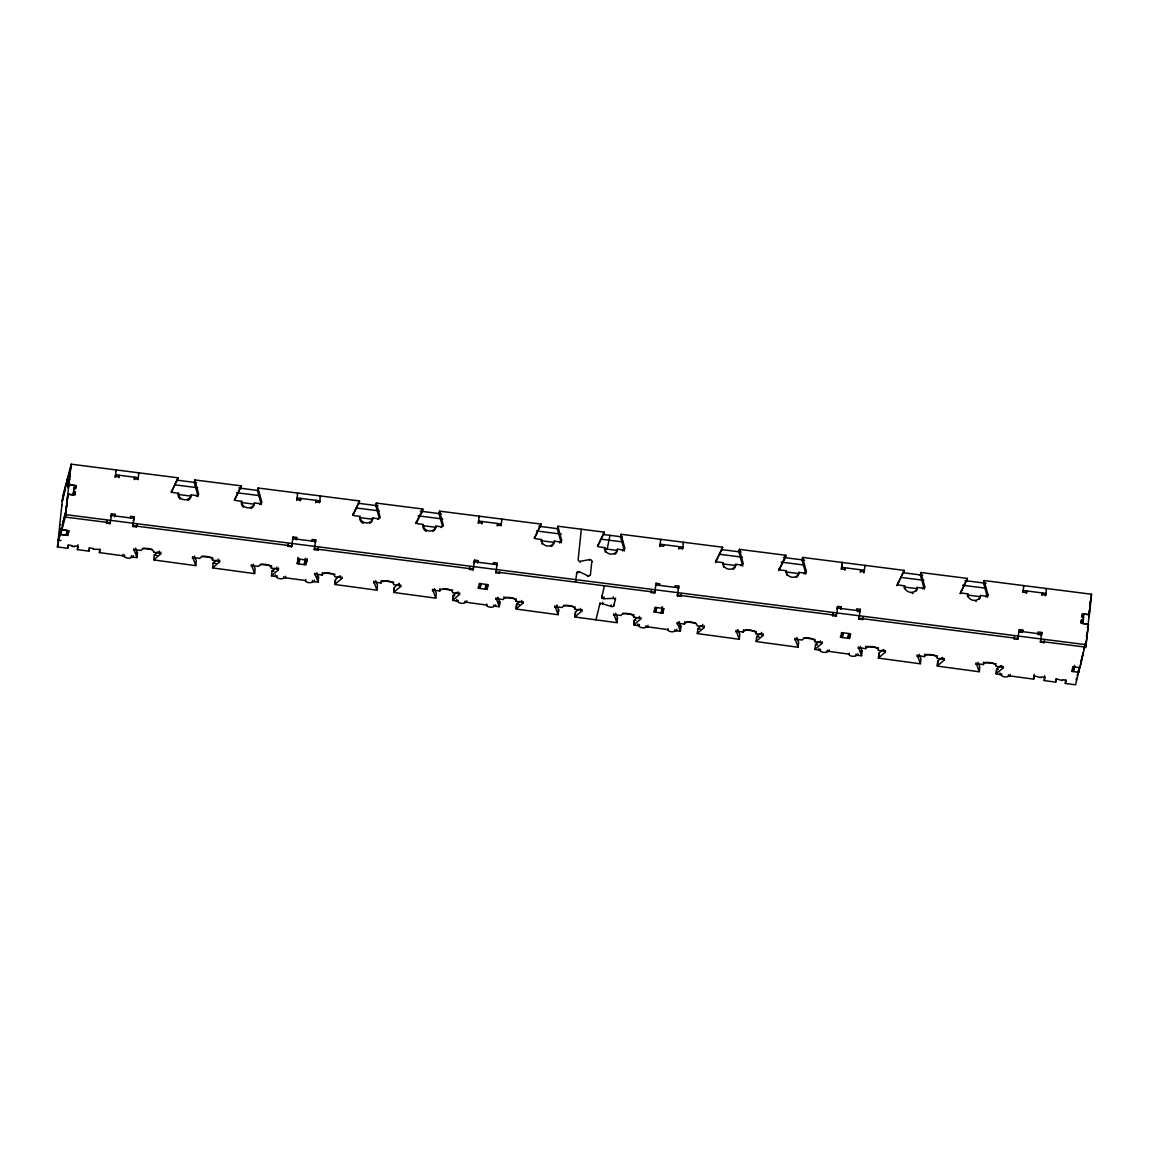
<?xml version="1.0" encoding="UTF-8"?>
<svg xmlns="http://www.w3.org/2000/svg" width="1149" height="1149" viewBox="0 0 1149 1149"><rect width="100%" height="100%" fill="white"/><g stroke="black" fill="none" stroke-linecap="round" stroke-linejoin="round"><path stroke-width="1.5" d="M836.96 612.632L836.213 616.166L832.594 615.706L832.752 614.169M135.496 548.533L137.435 552.554L136.932 557.682L133.112 557.164A1.838 0.819 6 0 0 131.273 557.466A3.662 1.637 6 0 1 127.582 558.069A3.662 1.637 6 0 1 124.437 556.533A1.838 0.819 6 0 0 122.871 555.771L99.417 552.597L100.25 549.38L93.098 549.251L93.299 548.446L89.679 547.958L88.846 551.161L77.4 549.61L78.233 546.407L74.613 545.919L74.398 546.709L71.956 546.378L72.172 545.588L68.552 545.086L67.719 548.303L57.45 546.91L62.75 496.44L66.01 483.944M57.45 546.91L61.385 527.851L57.967 542.026L61.199 529.646M66.944 532.188L68.753 532.432L69.17 530.838L61.917 529.847L62.592 523.168L65.665 512.239L62.434 524.964M69.945 479.636L67.202 479.205L66.513 485.725L69.931 471.535L66.728 484.16M61.917 529.847L65.263 517.064L71.123 464.182L178.052 477.812L171.718 491.571M110.304 522.795L65.263 517.064L67.978 494.156L75.03 495.061L75.374 491.801L73.565 491.571L73.033 493.984L74.843 494.228L75.374 491.801M65.306 517.064L67.978 494.156M68.452 487.075L71.123 464.182M67.719 548.303L68.064 545.043M67.231 479.277L70.563 466.595L68.093 487.937L68.926 484.734L76.035 485.567L75.69 488.813L73.866 488.584M77.4 549.61L77.917 544.727M88.846 551.161L89.191 547.901M99.417 552.597L99.762 549.337M114.972 515.958L115.144 514.335L111.51 513.876L110.117 523.614L106.484 523.14L106.642 521.617M106.828 520.813L106.484 523.14M110.117 523.614L110.275 522.077M122.871 555.771L123.029 554.249M124.437 556.533L124.595 555.01M130.397 517.926L130.569 516.303L134.203 516.763L132.81 526.501L136.429 526.96L136.774 524.633M132.81 526.501L132.997 524.662M131.273 557.466L131.46 555.628M136.918 557.437L133.643 548.762M133.112 557.164L133.27 555.628M136.429 526.96L136.587 525.438M133.485 550.285A1.838 0.819 6 0 1 135.51 549.739L135.668 548.202M153.894 559.735L160.659 553.976A1.838 0.819 6 0 0 159.05 552.928L159.251 551.089M160.659 553.976L160.86 552.138M195.761 565.409L192.501 556.734M192.328 558.256A1.838 0.819 6 0 1 194.353 557.71L194.511 556.173M212.737 567.707L219.502 561.947A1.838 0.819 6 0 0 217.908 560.899L212.464 560.152L212.723 557.71L201.635 556.217M217.908 560.899L218.095 559.06M219.502 561.947L219.703 560.109M254.618 573.38L251.344 564.705M251.186 566.227A1.838 0.819 6 0 1 253.197 565.681L253.355 564.145M271.581 575.678L278.36 569.918A1.838 0.819 6 0 0 276.751 568.87L271.322 568.123L271.581 565.681M317.095 573.969L318.589 577.085L318.101 582.213L314.28 581.696A1.838 0.819 6 0 0 312.427 581.997A3.662 1.637 6 0 1 308.736 582.615A3.662 1.637 6 0 1 305.605 581.078A1.838 0.819 6 0 0 304.025 580.317L285.512 577.803A1.838 0.819 6 0 0 283.674 578.105A3.662 1.637 6 0 1 279.983 578.708A3.662 1.637 6 0 1 276.837 577.186A1.838 0.819 6 0 0 275.272 576.41L275.43 574.888M276.751 568.87L276.952 567.032M276.837 577.186L276.995 575.649M278.36 569.918L278.546 568.08M283.674 578.105L283.832 576.583M296.499 539.096L296.657 537.473L293.038 537.014L291.645 546.752L288.011 546.278L288.342 543.951M285.512 577.803L285.684 576.281M291.645 546.752L291.803 545.215M299.487 560.813L297.677 560.568L298.022 557.308M299.042 560.626L298.697 563.886L299.903 559.204M305.275 558.285L304.93 561.545L306.74 561.789L307.156 560.195L298.094 558.96L297.677 560.568M306.74 561.789L307.085 558.543M305.605 581.078L305.763 579.556M311.925 541.064L312.097 539.441L315.716 539.901L314.323 549.639L317.957 550.098L318.129 549.294M314.323 549.639L314.496 548.116M312.427 581.997L312.585 580.475M318.086 581.983L314.812 573.308M314.28 581.696L314.438 580.173M317.957 550.098L318.302 547.771M314.654 574.83A1.838 0.819 6 0 1 316.664 574.27L316.822 572.748M316.664 574.27L322.108 575.003L322.366 572.561M335.436 579.613L334.919 584.496L376.944 590.184L377.447 585.071L375.938 581.94M339.372 576.152L335.565 579.398L335.048 584.281L341.827 578.507A1.838 0.819 6 0 0 340.219 577.459L340.377 575.936M341.827 578.507L341.985 576.985M376.929 589.954L373.655 581.279M373.497 582.802A1.838 0.819 6 0 1 375.522 582.241L375.68 580.719M375.522 582.241L380.951 582.974L381.209 580.532M394.279 587.584L393.762 592.467L435.801 598.155L436.29 593.042L434.796 589.911M398.229 584.123L394.409 587.369L393.906 592.252L400.671 586.478A1.838 0.819 6 0 0 399.062 585.43L399.292 583.304M400.671 586.478L400.829 584.956M435.773 597.925L432.512 589.25M432.34 590.773A1.838 0.819 6 0 1 434.365 590.213L434.523 588.69M434.365 590.213L439.794 590.945L440.053 588.503M498.106 601.645L499.772 601.875L499.269 606.758L495.449 606.241A1.838 0.819 6 0 0 493.596 606.543A3.662 1.637 6 0 1 489.905 607.146A3.662 1.637 6 0 1 486.759 605.624A1.838 0.819 6 0 0 485.194 604.848L466.681 602.349A1.838 0.819 6 0 0 464.842 602.651A3.662 1.637 6 0 1 461.137 603.254A3.662 1.637 6 0 1 458.006 601.717A1.838 0.819 6 0 0 456.44 600.956L456.598 599.433M456.641 592.453L453.266 595.34L452.749 600.223L459.514 594.45A1.838 0.819 6 0 0 457.92 593.401L458.078 591.879M458.006 601.717L458.164 600.195M459.514 594.45L459.686 592.927M464.842 602.651L465 601.114M478.013 562.234L478.185 560.611L474.566 560.152L473.173 569.89L469.539 569.43L469.869 567.089M466.681 602.349L466.839 600.812M473.173 569.89L473.359 568.051M479.966 585.143L480.124 583.52M480.368 583.548L479.865 588.432L481.072 583.749M480.612 583.563L480.282 586.823L478.458 586.579L478.056 588.187L487.104 589.408L487.521 587.8L485.711 587.556M485.639 585.904L485.295 589.164L486.501 584.482M487.104 589.408L487.449 586.148M486.759 605.624L486.917 604.087M493.438 564.202L493.61 562.579L497.244 563.039L495.851 572.777L499.485 573.236L499.657 572.432M495.851 572.777L496.009 571.254M493.596 606.543L493.754 605.02M498.048 598.054L499.758 601.631L499.241 606.514L495.98 597.839M495.449 606.241L495.607 604.719M499.485 573.236L499.643 571.714M495.808 599.376A1.838 0.819 6 0 1 497.833 598.816L497.991 597.293M519.693 601.415L516.734 603.929L516.217 608.812L522.982 603.053A1.838 0.819 6 0 0 521.387 602.004L515.944 601.272L516.203 598.83M521.387 602.004L521.545 600.482M522.982 603.053L523.154 601.53M556.892 606.026L558.601 609.602L558.098 614.485L554.823 605.81M554.665 607.347A1.838 0.819 6 0 1 556.676 606.787L556.877 604.948M558.629 609.846L558.112 614.729L516.088 609.027L516.59 604.144L519.219 604.503M581.337 529.215L578.162 559.52A1.838 1.637 12.3 0 0 580.331 561.373L589.652 559.534A1.838 1.637 12.3 0 1 591.821 561.401L590.442 574.557A1.838 1.637 12.3 0 1 587.943 575.821L579.254 571.685A1.838 1.637 12.3 0 0 576.755 572.949L575.52 582.098M578.536 609.387L575.577 611.9L575.06 616.783L581.839 611.024A1.838 0.819 6 0 0 580.231 609.975L574.802 609.243L575.06 606.801M575.448 612.115L574.931 616.999L616.956 622.701L617.473 617.817M580.231 609.975L580.389 608.453M581.839 611.024L581.997 609.501M595.943 619.857L600.151 602.694M599.993 604.216A1.838 0.819 6 0 1 602.521 603.756L611.124 606.457A1.838 0.819 6 0 0 613.667 605.997L615.333 599.505A1.838 0.819 6 0 0 613.207 598.428L603.828 598.686A1.838 0.819 6 0 1 601.703 597.595L601.861 596.072M602.521 603.756L602.679 602.234M609.947 535.348L607.132 549.466M603.828 598.686L604.029 596.848M611.124 606.457L611.297 604.92M613.207 598.428L613.365 596.906M613.667 605.997L613.825 604.475M615.735 613.997L617.458 617.573L616.941 622.456L613.667 613.781M615.333 599.505L615.505 597.983M613.509 615.318A1.838 0.819 6 0 1 615.534 614.758L615.692 613.236M636.963 617.717L634.42 619.871L633.918 624.754L640.682 618.995A1.838 0.819 6 0 0 639.074 617.947L633.645 617.214L633.903 614.772L622.801 613.264M678.987 622.155L680.926 626.176L680.423 631.289L676.603 630.772A1.838 0.819 6 0 0 674.765 631.088A3.662 1.637 6 0 1 671.073 631.691A3.662 1.637 6 0 1 667.928 630.155A1.838 0.819 6 0 0 666.363 629.393L647.849 626.88A1.838 0.819 6 0 0 645.997 627.182A3.662 1.637 6 0 1 642.305 627.799A3.662 1.637 6 0 1 639.174 626.262A1.838 0.819 6 0 0 637.594 625.501L637.752 623.964M639.074 617.947L639.246 616.424M639.174 626.262L639.361 624.424M640.682 618.995L640.84 617.473M645.997 627.182L646.155 625.659M659.54 585.372L659.713 583.749L656.079 583.29L654.7 593.028L651.066 592.568L651.397 590.227M647.849 626.88L648.007 625.358M654.7 593.028L654.887 591.189M655.935 608.97L655.591 612.23L656.797 607.548M663.82 544.683L663.648 546.306L660.014 545.847L660.689 539.326L660.517 540.131M662.169 606.629L661.824 609.889L663.634 610.133L664.05 608.539L654.987 607.304L654.571 608.913L656.381 609.157M656.007 610.622L654.198 610.378L653.781 611.986L662.844 613.207L663.174 609.961M667.928 630.155L668.086 628.632M674.966 587.34L675.138 585.717L678.772 586.177L677.379 595.914L681.012 596.374L681.343 594.047M677.379 595.914L677.537 594.392M674.765 631.088L674.923 629.551M680.409 631.06L677.134 622.385M676.603 630.772L676.761 629.25M681.012 596.374L681.199 594.55M676.976 623.907A1.838 0.819 6 0 1 679.002 623.347L679.16 621.824M679.002 623.347L684.431 624.094L684.689 621.652M697.386 633.358L704.15 627.584A1.838 0.819 6 0 0 702.542 626.55L702.771 624.41M704.15 627.584L704.351 625.76M739.252 639.031L735.992 630.356M735.82 631.878A1.838 0.819 6 0 1 737.845 631.318L738.003 629.796M737.845 631.318L743.274 632.065L743.532 629.623M756.229 641.329L763.008 635.555A1.838 0.819 6 0 0 761.399 634.521L755.956 633.774L756.214 631.332M761.399 634.521L761.615 632.381M763.008 635.555L763.195 633.731M798.11 647.002L794.835 638.327M794.677 639.849A1.838 0.819 6 0 1 796.688 639.289L796.86 637.767M815.072 649.3L821.851 643.541A1.838 0.819 6 0 0 820.242 642.492L814.813 641.745L815.072 639.304M860.587 647.591L862.095 650.707L861.592 655.835L857.772 655.318A1.838 0.819 6 0 0 855.919 655.619A3.662 1.637 6 0 1 852.228 656.223A3.662 1.637 6 0 1 849.097 654.7A1.838 0.819 6 0 0 847.517 653.925L829.018 651.426A1.838 0.819 6 0 0 827.165 651.727A3.662 1.637 6 0 1 823.474 652.33A3.662 1.637 6 0 1 820.329 650.808A1.838 0.819 6 0 0 818.763 650.032L818.921 648.51M820.242 642.492L820.4 640.955M820.329 650.808L820.487 649.271M821.851 643.541L822.038 641.702M827.165 651.727L827.323 650.205M829.018 651.426L829.176 649.903M832.924 613.365L832.594 615.706M836.213 616.166L836.386 614.643M841.068 608.525L841.24 606.887L837.607 606.428L836.874 613.135M841.958 563.685L842.217 562.464L841.542 568.985L845.161 569.444L845.334 567.821L844.817 570.234M842.533 634.248L842.188 637.508L843.395 632.826M842.605 635.9L840.795 635.656L840.379 637.264L849.441 638.485L849.772 635.239M849.097 654.7L849.255 653.163M856.493 610.478L856.666 608.855L860.299 609.315L858.906 619.052L862.54 619.526L862.87 617.185M858.906 619.052L859.064 617.53M855.919 655.619L856.091 654.097M861.578 655.591L858.303 646.93M857.772 655.318L857.93 653.795M862.54 619.526L862.727 617.688M858.145 648.453A1.838 0.819 6 0 1 860.156 647.892L860.328 646.37M860.156 647.892L865.599 648.625L865.858 646.183M878.928 653.235L878.411 658.118L920.435 663.806L920.938 658.679L919.43 655.562M882.863 649.774L879.057 653.005L878.54 657.889L885.319 652.129A1.838 0.819 6 0 0 883.71 651.081L883.868 649.558M885.319 652.129L885.477 650.607M920.421 663.562L917.146 654.901M916.988 656.424A1.838 0.819 6 0 1 919.013 655.864L919.171 654.341M919.013 655.864L924.442 656.596L924.701 654.154M937.771 661.206L937.254 666.09L979.293 671.777L979.781 666.65L978.287 663.519M941.72 657.745L937.9 660.977L937.397 665.86L944.162 660.101A1.838 0.819 6 0 0 942.553 659.052L942.726 657.53M944.162 660.101L944.32 658.578M979.278 671.533L976.004 662.858M975.846 664.381A1.838 0.819 6 0 1 977.856 663.835L978.014 662.298M977.856 663.835L983.3 664.567L983.544 662.126M1084.125 649.099L1085.906 642.19L1075.593 684.818L1065.324 683.44L1066.157 680.222L1062.538 679.734L1062.322 680.538L1056.462 678.915L1055.644 682.118L1044.197 680.567L1045.015 677.364L1041.396 676.876L1041.195 677.68L1034.445 675.928L1033.626 679.145L1010.172 675.957A1.838 0.819 6 0 0 1008.334 676.273A3.662 1.637 6 0 1 1004.643 676.876A3.662 1.637 6 0 1 1001.497 675.339A1.838 0.819 6 0 0 999.932 674.578L1000.09 673.055M999.932 674.578L996.14 673.745L1003.02 668.072A1.838 0.819 6 0 0 1001.411 667.023L1001.569 665.501M1001.497 675.339L1001.655 673.817M1003.02 668.072L1003.178 666.535M1008.334 676.273L1008.492 674.736M1010.172 675.957L1010.33 674.434M1022.596 631.663L1022.768 630.025L1019.134 629.566L1017.741 639.304L1014.122 638.844L1014.452 636.503M1017.741 639.304L1017.913 637.781M1038.021 633.63L1038.193 631.993L1041.827 632.453L1040.434 642.19L1044.068 642.664L1044.24 641.86M1033.626 679.145L1034.129 674.262M1040.434 642.19L1040.592 640.668M1044.068 642.664L1044.398 640.323M1044.197 680.567L1044.7 675.684M1055.644 682.118L1055.974 678.872M1065.324 683.44L1065.669 680.179M1074.559 665.271L1074.214 668.517L1072.405 668.273L1072.821 666.679L1080.074 667.655L1083.234 652.546M984.19 580.561A1.838 1.637 12.3 0 0 984.219 581.049L987.953 594.794L987.422 597.221L983.688 583.462L984.19 580.561L1091.55 594.248L1089.396 614.744L1082.143 613.81L1081.798 617.07L1083.608 617.3L1083.306 620.288L1081.482 620.058L1081.137 623.304L1088.405 624.237L1085.733 647.146L1040.606 641.386M1076.139 680.007L1076.455 678.111M1089.166 614.686L1083.737 613.954L1082.731 623.447L1088.175 624.194L1090.846 598.385M1079.198 669.077L1078.868 672.337L1071.615 671.346L1072.017 669.752L1073.841 669.996M1086.466 636.905L1086.839 633.372M1089.252 610.32L1088.678 614.643M1089.812 605.02L1090.186 601.502M1085.733 647.146L1088.405 624.237M841.269 569.373L842.217 562.464M76.035 485.567L75.504 487.98L73.694 487.751M115.934 470.717L116.121 469.912L115.431 476.418L119.065 476.892L119.237 475.255L118.706 477.682M115.029 477.424L115.604 474.796L138.297 477.682L137.851 479.707M110.979 516.289L111.51 513.876M111.108 516.504L111.338 515.499L134.016 518.386M114.613 516.748L115.144 514.335M134.146 479.65L134.663 477.223L134.49 478.86L138.124 479.32L138.814 472.799L138.541 474.02M133.442 521.014L134.203 516.763M171.072 492.375L177.923 478.257A1.838 1.637 12.3 0 0 178.052 477.812M180.091 499.14A6.406 5.716 12.3 0 1 178.253 494.472L178.526 493.266L173.082 492.576A1.838 1.637 12.3 0 1 171.431 490.709M187.818 500.389A6.406 5.716 12.3 0 0 190.964 496.095L191.222 494.889L196.666 495.578A1.838 1.637 12.3 0 0 198.662 494.185L194.928 480.426A1.838 1.637 12.3 0 1 194.899 479.952L241.233 485.855L234.913 499.628M198.131 496.598L194.396 482.853L194.899 479.952M196.508 496.339L196.666 495.578M234.267 500.433L241.118 486.314A1.838 1.637 12.3 0 0 241.233 485.855M243.286 507.197A6.406 5.716 12.3 0 1 241.448 502.53L241.721 501.323L236.277 500.619A1.838 1.637 12.3 0 1 234.626 498.767M251.013 508.447A6.406 5.716 12.3 0 0 254.159 504.152L254.417 502.946L259.861 503.635A1.838 1.637 12.3 0 0 261.857 502.242L258.108 488.483A1.838 1.637 12.3 0 1 258.094 488.009L359.565 500.95L353.246 514.709M261.326 504.655L257.591 490.91L258.094 488.009M259.703 504.397L259.861 503.635M297.462 493.855L297.648 493.05L296.959 499.571L300.593 500.03L300.765 498.393L300.234 500.82M296.6 500.361L297.131 497.934L319.81 500.835L319.422 502.644M288.011 546.278L288.184 545.473M292.507 539.427L293.038 537.014M292.679 539.441L292.851 538.637L315.544 541.524L315.372 542.342M296.14 539.886L296.657 537.473M315.659 502.788L316.19 500.361L316.018 501.998L319.652 502.458L320.327 495.937L320.111 496.957M315.199 542.314L315.716 539.901M352.628 515.37L359.45 501.395A1.838 1.637 12.3 0 0 359.565 500.95M363.098 523.355A6.406 5.716 12.3 0 1 359.781 517.61L360.054 516.404L354.596 515.714A1.838 1.637 12.3 0 1 352.958 513.847M369.734 523.326A6.406 5.716 12.3 0 0 372.491 519.233L372.75 518.027L378.193 518.716A1.838 1.637 12.3 0 0 380.19 517.323L376.441 503.564A1.838 1.637 12.3 0 1 376.412 503.09L422.76 509.007L422.229 511.42A1.838 1.637 12.3 0 1 422.114 511.879L416.441 522.766M376.412 503.09L375.895 505.517A1.838 1.637 12.3 0 0 375.924 505.991L379.184 518.027M375.924 505.991L376.441 503.564M378.035 519.477L378.193 518.716M415.823 523.413L422.645 509.452A1.838 1.637 12.3 0 0 422.76 509.007M422.114 511.879L422.645 509.452M426.293 531.413A6.406 5.716 12.3 0 1 422.976 525.668L423.234 524.461L417.791 523.772A1.838 1.637 12.3 0 1 416.153 521.905M432.929 531.384A6.406 5.716 12.3 0 0 435.686 527.29L435.945 526.084L441.388 526.773A1.838 1.637 12.3 0 0 443.37 525.38L439.636 511.621A1.838 1.637 12.3 0 1 439.607 511.147L541.093 524.088L534.773 537.847M439.607 511.147L439.09 513.574A1.838 1.637 12.3 0 0 439.119 514.048L442.379 526.07M439.119 514.048L439.636 511.621M441.23 527.535L441.388 526.773M478.989 516.993L479.162 516.188L478.487 522.709L482.12 523.168L482.293 521.531L481.761 523.958M478.171 523.298L478.659 521.072L501.337 523.973L500.993 525.581M469.539 569.43L469.711 568.611M474.034 562.565L474.566 560.152M474.207 562.579L474.379 561.775L497.072 564.662L496.899 565.48M477.668 563.024L478.185 560.611M497.187 525.926L497.718 523.499L497.546 525.136L501.179 525.596L501.854 519.089L501.682 519.894M534.184 538.35L540.964 524.547A1.838 1.637 12.3 0 0 541.093 524.088M541.294 541.596A6.406 5.716 12.3 0 1 541.308 540.748L541.567 539.542L536.123 538.852A1.838 1.637 12.3 0 1 534.486 536.985M551.261 546.464A6.406 5.716 12.3 0 0 554.019 542.371L554.278 541.165L559.721 541.854A1.838 1.637 12.3 0 0 561.703 540.461L557.969 526.702A1.838 1.637 12.3 0 1 557.94 526.228L604.288 532.145L597.954 545.904M561.186 542.874L557.437 529.129L557.94 526.228M559.491 542.917L559.721 541.854M576.554 573.854L576.755 572.949M580.13 562.278L580.331 561.373M579.053 572.59L579.254 571.685M589.494 560.295L589.652 559.534M587.785 576.583L587.943 575.821M591.634 562.306L591.821 561.401M590.442 574.557L590.284 575.319M597.379 546.407L604.159 532.59A1.838 1.637 12.3 0 0 604.288 532.145M604.489 549.653A6.406 5.716 12.3 0 1 604.503 548.805L604.762 547.599L599.318 546.91A1.838 1.637 12.3 0 1 597.681 545.043M604.403 585.789L601.703 597.595M614.83 554.278A6.406 5.716 12.3 0 0 617.214 550.428L617.473 549.222L622.916 549.911A1.838 1.637 12.3 0 0 624.898 548.518L621.164 534.759A1.838 1.637 12.3 0 1 621.135 534.285L722.62 547.226L715.482 562.55L722.491 547.685A1.838 1.637 12.3 0 0 722.62 547.226M624.381 550.931L620.632 537.186L621.135 534.285M622.686 550.974L622.916 549.911M659.698 546.436L660.187 544.209L682.865 547.111L682.52 548.719M651.066 592.568L651.239 591.749M655.562 585.703L656.079 583.29M655.734 585.717L655.907 584.913L678.599 587.814L678.384 588.819M678.714 549.064L679.246 546.651L679.073 548.274L682.707 548.734L683.382 542.227L683.21 543.032M678.24 588.604L678.772 586.177M722.807 564.734A6.406 5.716 12.3 0 1 722.836 563.886L723.094 562.68L717.651 561.99A1.838 1.637 12.3 0 1 716.014 560.123M733.163 569.373A6.406 5.716 12.3 0 0 735.532 565.509L735.805 564.303L741.249 564.992A1.838 1.637 12.3 0 0 743.231 563.599L739.496 549.854A1.838 1.637 12.3 0 1 739.468 549.366L785.815 555.283L785.284 557.696A1.838 1.637 12.3 0 1 785.155 558.155L778.677 570.608M739.468 549.366L738.936 551.793A1.838 1.637 12.3 0 0 738.965 552.267L742.699 566.026M738.965 552.267L739.496 549.854M741.048 565.911L741.249 564.992M778.706 570.45L785.686 555.743A1.838 1.637 12.3 0 0 785.815 555.283M785.155 558.155L785.686 555.743M786.002 572.791A6.406 5.716 12.3 0 1 786.031 571.943L786.289 570.737L780.846 570.048A1.838 1.637 12.3 0 1 779.209 568.181M796.358 577.416A6.406 5.716 12.3 0 0 798.727 573.566L799 572.36L804.444 573.049A1.838 1.637 12.3 0 0 806.426 571.656L802.691 557.897A1.838 1.637 12.3 0 1 802.663 557.423L904.148 570.364L897.01 585.688M802.663 557.423L802.131 559.85A1.838 1.637 12.3 0 0 802.16 560.324L805.894 574.069M802.16 560.324L802.691 557.897M804.243 573.954L804.444 573.049M837.075 608.841L837.607 606.428M837.262 608.855L837.434 608.051L860.127 610.952M840.709 609.315L841.24 606.887M860.242 572.202L860.759 569.789L860.601 571.412L864.22 571.872L864.91 565.365L864.737 566.17M863.818 572.863L864.393 570.249L841.714 567.347M860.299 609.315L859.768 611.742L857.355 611.426M897.067 585.387L904.019 570.823A1.838 1.637 12.3 0 0 904.148 570.364M904.45 588.705A6.406 5.716 12.3 0 1 904.364 587.038L904.622 585.818L899.179 585.128A1.838 1.637 12.3 0 1 897.527 583.275M916.213 590.988A6.406 5.716 12.3 0 0 917.06 588.647L917.333 587.441L922.776 588.13A1.838 1.637 12.3 0 0 924.758 586.737L921.024 572.992A1.838 1.637 12.3 0 1 920.995 572.518L967.343 578.421L960.205 593.746M924.758 586.737L924.227 589.164L920.493 575.405L920.995 572.518M922.604 588.891L922.776 588.13M960.262 593.444L967.214 578.881A1.838 1.637 12.3 0 0 967.343 578.421M967.645 596.762A6.406 5.716 12.3 0 1 967.559 595.081L967.817 593.875L962.374 593.186A1.838 1.637 12.3 0 1 960.722 591.318M979.408 599.046A6.406 5.716 12.3 0 0 980.255 596.704L980.514 595.498L985.971 596.187A1.838 1.637 12.3 0 0 987.953 594.794M985.799 596.949L985.971 596.187M1023.529 586.622L1023.745 585.617L1023.07 592.123L1026.689 592.582L1026.861 590.959L1026.33 593.372M1022.84 592.309L1023.228 590.5L1045.92 593.387L1045.389 595.8M1014.122 638.844L1014.294 638.04M1018.79 632.007L1018.962 631.189L1041.655 634.09L1041.468 634.894M1022.768 630.025L1022.237 632.453L1019.809 632.137M1041.77 595.34L1042.287 592.927L1042.114 594.55L1045.748 595.01L1046.437 588.503L1046.251 589.308M1041.827 632.453L1041.296 634.88L1037.662 634.42M1081.482 620.058L1080.965 622.471L1082.775 622.701L1083.306 620.288M1091.019 596.676L1091.55 594.248M1088.879 617.157L1089.396 614.744M67.202 479.205L62.233 501.323L65.493 488.828M61.744 505.933L61.96 505.129M59.676 525.725L59.877 524.921M304.126 564.619L305.347 559.936M661.02 612.963L662.241 608.281M662.844 613.207L663.246 611.613L661.436 611.369M847.617 638.241L848.838 633.559M849.441 638.485L849.858 636.891L848.034 636.632M1082.904 617.171L1083.737 613.954M1073.425 671.605L1074.645 666.923M1087.342 627.397L1088.175 624.194M1077.345 675.31L1078.968 669.048M1077.331 675.253L1078.954 669.005M1080.591 662.772L1083.277 652.503M1084.168 649.07L1085.963 642.219M157.786 551.965L154.397 554.852L153.751 559.951L195.79 565.653L196.278 560.525L194.353 556.504M216.213 560.295L213.254 562.823L212.608 567.922L254.633 573.624L255.121 568.496L253.412 564.92M275.056 568.267L272.098 570.794L271.451 575.893L275.272 576.41M701.278 625.587L697.888 628.474L697.242 633.573L739.281 639.275L739.769 634.147L738.491 631.462M760.121 633.559L756.746 636.445L756.099 641.544L798.124 647.246L798.627 642.119L796.688 638.097M818.548 641.889L815.589 644.417L814.943 649.515L818.763 650.032M1000.564 665.702L996.758 668.948L996.24 673.831L996.614 669.163L998.294 669.393M177.161 480.181L196.551 482.652M238.848 488.038L258.238 490.508M358.689 503.319L378.064 505.79M420.376 511.176L441.518 513.876M538.766 526.271L558.342 528.77M602.823 534.443L622.026 536.885M721.73 549.595L741.119 552.066M783.417 557.466L804.573 560.152M903.258 572.733L922.647 575.204M964.945 580.604L986.101 583.304M174.878 484.835L197.8 487.765M236.565 492.706L259.487 495.621M356.405 507.973L379.314 510.903M418.092 515.844L442.767 518.989M536.468 530.939L561.387 534.113M600.525 539.096L623.232 541.998M719.461 554.263L742.369 557.179M781.148 562.12L804.056 565.035M900.988 577.401L923.897 580.317M962.675 585.258L985.583 588.187M178.253 494.472L190.964 496.095M241.448 502.53L254.159 504.152M359.781 517.61L372.491 519.233M422.976 525.668L435.686 527.29M541.308 540.748L554.019 542.371M604.503 548.805L617.214 550.428M722.836 563.886L735.532 565.509M786.031 571.943L798.727 573.566M904.364 587.038L917.06 588.647M967.559 595.081L980.255 596.704M1081.611 616.237L1083.421 616.467M65.838 514.651L1086.25 644.718M132.982 525.696L291.817 545.933M314.51 548.834L473.345 569.085M496.038 571.972L654.873 592.223M677.565 595.11L836.4 615.361M859.079 618.248L1017.928 638.499M67.102 482.494L69.816 482.853M66.929 484.117L69.658 484.476M68.926 484.734L74.355 485.467L73.364 494.96L67.92 494.228M480.655 585.358L478.846 585.1L479.262 583.505L488.325 584.726L487.908 586.335L486.099 586.091M842.978 634.435L841.169 634.191L841.585 632.582L850.648 633.803L850.231 635.411L848.422 635.167M299.113 562.278L297.304 562.033L296.887 563.642L305.95 564.863L306.352 563.269L304.542 563.024M66.556 533.667L68.365 533.912L67.949 535.506L60.696 534.529M985.138 662.341L996.226 663.835M142.778 548.245L152.286 549.524M260.478 564.188L269.986 565.466M323.946 572.777L335.048 574.285M382.789 580.748L393.892 582.256M443.227 588.934L452.735 590.227M503.521 597.107L514.623 598.615M563.958 605.293L573.466 606.586M686.269 621.868L695.791 623.146M745.126 629.839L754.634 631.117M803.97 637.81L813.478 639.088M867.438 646.399L878.54 647.907M926.281 654.37L937.383 655.878M135.51 549.739L140.939 550.472A6.406 2.873 6 0 1 148.006 548.518A6.406 2.873 6 0 1 153.621 552.181L159.05 552.928M194.353 557.71L199.782 558.443A6.406 2.873 6 0 1 206.849 556.489A6.406 2.873 6 0 1 212.464 560.152M253.197 565.681L258.64 566.414A6.406 2.873 6 0 1 265.706 564.461A6.406 2.873 6 0 1 271.322 568.123M340.219 577.459L334.79 576.726A6.406 2.873 6 0 0 329.174 573.064A6.406 2.873 6 0 0 322.108 575.003M399.062 585.43L393.633 584.697A6.406 2.873 6 0 0 388.017 581.035A6.406 2.873 6 0 0 380.951 582.974M457.92 593.401L452.476 592.669A6.406 2.873 6 0 0 446.86 589.006A6.406 2.873 6 0 0 439.794 590.945M497.833 598.816L503.262 599.548A6.406 2.873 6 0 1 510.328 597.595A6.406 2.873 6 0 1 515.944 601.272M556.676 606.787L562.12 607.519A6.406 2.873 6 0 1 569.186 605.566A6.406 2.873 6 0 1 574.802 609.243M615.534 614.758L620.963 615.491A6.406 2.873 6 0 1 628.029 613.537A6.406 2.873 6 0 1 633.645 617.214M702.542 626.55L697.113 625.803A6.406 2.873 6 0 0 691.497 622.14A6.406 2.873 6 0 0 684.431 624.094M796.688 639.289L802.131 640.036A6.406 2.873 6 0 1 809.198 638.083A6.406 2.873 6 0 1 814.813 641.745M883.71 651.081L878.281 650.348A6.406 2.873 6 0 0 872.666 646.686A6.406 2.873 6 0 0 865.599 648.625M942.553 659.052L937.124 658.32A6.406 2.873 6 0 0 931.509 654.657A6.406 2.873 6 0 0 924.442 656.596M1001.411 667.023L995.982 666.291A6.406 2.873 6 0 0 990.366 662.628A6.406 2.873 6 0 0 983.3 664.567M58.283 540.131L60.998 540.504M135.783 552.568L137.449 552.798M154.268 555.068L156.896 555.427M213.111 563.039L215.739 563.398M271.968 571.01L274.108 571.297M316.463 577.042L318.618 577.329M454.803 595.785L453.123 595.555L452.62 600.439L456.44 600.956M635.957 620.316L634.291 620.087L633.774 624.984L637.594 625.501M679.274 626.191L680.94 626.406M697.759 628.69L700.387 629.049M756.602 636.661L759.23 637.02M815.46 644.632L817.6 644.919M859.955 650.664L862.109 650.952M737.845 630.126L738.276 631.016M983.688 583.462A1.838 1.637 12.3 0 1 983.659 582.988M980.514 595.498A6.406 5.716 12.3 0 1 973.576 600.381A6.406 5.716 12.3 0 1 967.817 593.875M966.812 580.834A1.838 1.637 12.3 0 1 966.682 581.293M920.493 575.405A1.838 1.637 12.3 0 1 920.464 574.931M917.333 587.441A6.406 5.716 12.3 0 1 910.381 592.338A6.406 5.716 12.3 0 1 904.622 585.818M903.617 572.777A1.838 1.637 12.3 0 1 903.487 573.236M799 572.36A6.406 5.716 12.3 0 1 792.049 577.243A6.406 5.716 12.3 0 1 786.289 570.737M735.805 564.303A6.406 5.716 12.3 0 1 728.854 569.186A6.406 5.716 12.3 0 1 723.094 562.68M722.089 549.639A1.838 1.637 12.3 0 1 721.974 550.098M620.632 537.186A1.838 1.637 12.3 0 1 620.604 536.712M617.473 549.222A6.406 5.716 12.3 0 1 610.521 554.105A6.406 5.716 12.3 0 1 604.762 547.599M603.756 534.558A1.838 1.637 12.3 0 1 603.642 535.017M605.221 552.094A6.406 5.716 12.3 0 1 605.02 551.707M723.554 567.175A6.406 5.716 12.3 0 1 723.353 566.787M786.749 575.232A6.406 5.716 12.3 0 1 786.548 574.845M913.082 593.286A6.406 5.716 12.3 0 1 912.191 593.502M976.277 601.329A6.406 5.716 12.3 0 1 975.831 601.458M557.437 529.129A1.838 1.637 12.3 0 1 557.423 528.655M554.278 541.165A6.406 5.716 12.3 0 1 547.326 546.048A6.406 5.716 12.3 0 1 541.567 539.542M540.561 526.501A1.838 1.637 12.3 0 1 540.447 526.96M435.945 526.084A6.406 5.716 12.3 0 1 428.994 530.967A6.406 5.716 12.3 0 1 423.234 524.461M372.75 518.027A6.406 5.716 12.3 0 1 365.799 522.91A6.406 5.716 12.3 0 1 360.054 516.404M359.048 503.363A1.838 1.637 12.3 0 1 358.919 503.822M257.591 490.91A1.838 1.637 12.3 0 1 257.563 490.422M254.417 502.946A6.406 5.716 12.3 0 1 247.466 507.829A6.406 5.716 12.3 0 1 241.721 501.323M240.715 488.282A1.838 1.637 12.3 0 1 240.586 488.742M194.396 482.853A1.838 1.637 12.3 0 1 194.368 482.379M191.222 494.889A6.406 5.716 12.3 0 1 184.271 499.772A6.406 5.716 12.3 0 1 178.526 493.266M177.52 480.225A1.838 1.637 12.3 0 1 177.391 480.684M542.026 544.037A6.406 5.716 12.3 0 1 541.825 543.649M743.274 632.065A6.406 2.873 6 0 1 750.34 630.112A6.406 2.873 6 0 1 755.956 633.774M61.902 529.675L60.696 534.357L66.125 535.089L67.346 530.407L61.902 529.675"/></g></svg>
